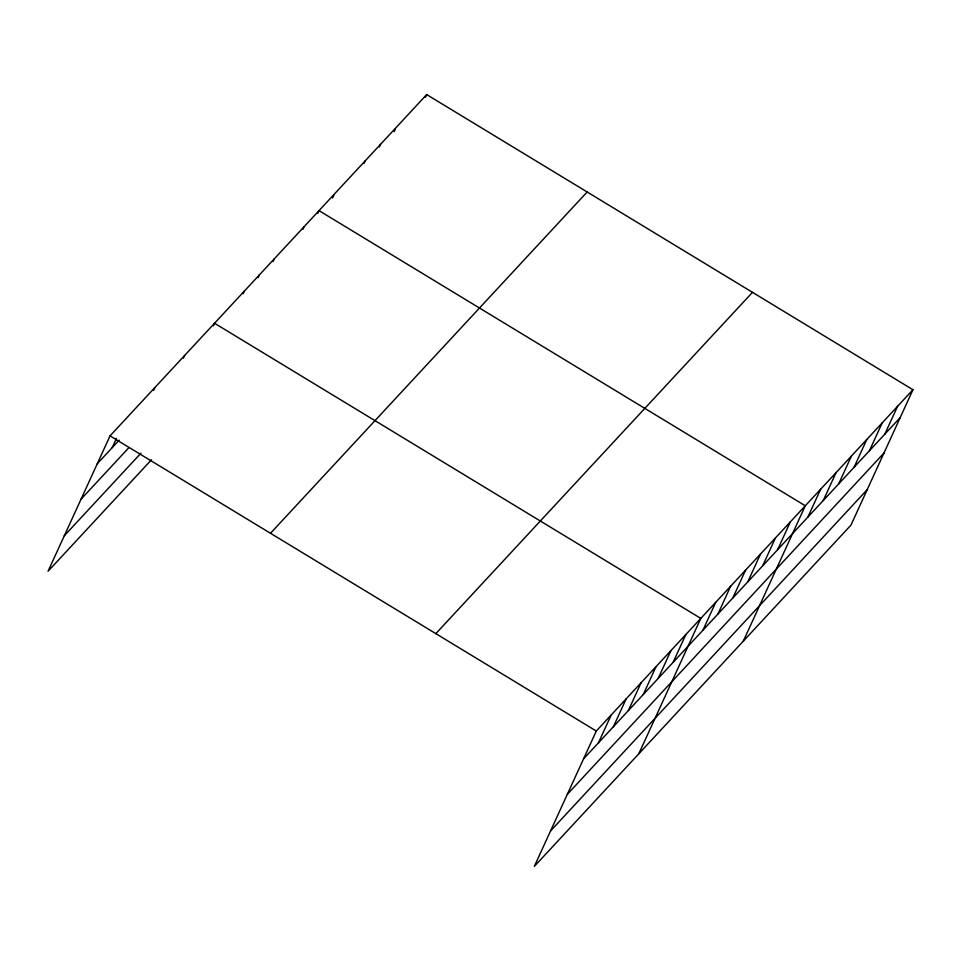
<?xml version="1.0" encoding="UTF-8"?>
<svg xmlns="http://www.w3.org/2000/svg" width="961" height="961" viewBox="0 0 961 961"><rect width="100%" height="100%" fill="white"/><g stroke="black" fill="none" stroke-linecap="round" stroke-linejoin="round"><path stroke-width="1.44" d="M912.95 389.734L596.3 731.033L534.316 866.414L850.965 525.114L912.95 389.734L426.684 94.586L110.034 435.886L48.05 571.266L151.55 459.706M112.209 447.646L116.461 438.36M153.604 390.262L154.817 387.619M183.455 358.093L184.668 355.438M213.318 325.911L214.531 323.256L700.797 618.403L638.813 753.784M243.169 293.73L244.382 291.075M258.101 277.633L259.314 274.99M273.02 261.548L274.233 258.893M302.883 229.367L304.096 226.712M317.803 213.282L319.016 210.627L805.294 505.774L743.309 641.155M332.578 198.026L333.791 195.371M363.943 163.55L365.156 160.895M379.331 146.973L380.544 144.318M394.106 131.717L395.319 129.062M425.471 97.241L426.684 94.586M598.475 742.793L611.232 714.936M613.406 726.708L626.152 698.851M628.338 710.611L641.083 682.766M643.257 694.527L656.015 666.67M658.189 678.43L670.946 650.585M673.12 662.345L685.866 634.488M702.971 630.164L715.729 602.307M717.903 614.079L730.648 586.222M732.823 597.982L745.58 570.137M747.754 581.898L760.511 554.041M762.686 565.801L775.431 537.956M777.605 549.716L790.362 521.859M807.913 517.042L820.67 489.197M823.301 500.465L836.046 472.62M838.677 483.888L851.434 456.043M854.053 467.31L866.81 439.465M869.441 450.733L882.186 422.888M884.817 434.156L897.574 406.311M97.277 463.731L119.176 440.138M81.036 499.215L128.81 447.73M64.291 535.782L140.931 453.184M270.497 533.283L587.147 191.984M435.838 633.635L752.487 292.336M583.555 758.878L900.205 417.579M567.302 794.363L883.952 453.063M550.569 830.929L867.218 489.63M110.034 435.886L596.3 731.033"/></g></svg>
